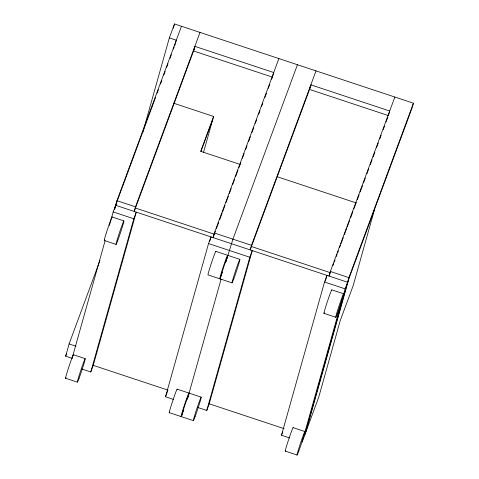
<?xml version="1.0" encoding="UTF-8"?>
<svg xmlns="http://www.w3.org/2000/svg" width="479" height="479" viewBox="0 0 479 479"><rect width="100%" height="100%" fill="white"/><g stroke="black" fill="none" stroke-linecap="round" stroke-linejoin="round"><path stroke-width="0.72" d="M71.922 358.268L65.659 356.19L69.102 343.934L99.937 260.57M71.982 358.669L105.111 240.703M109.35 225.597L113.188 211.934L121.552 189.325M114.433 209.598L116.936 200.689L181.463 26.261M115.086 208.359L116.702 202.605M142.832 132.3L169.338 37.907L174.5 23.95L413.425 103.201L412.132 107.793L345.149 288.873L302.123 442.087L318.745 397.151L340.258 320.547L353.161 285.658L374.674 209.054M173.29 28.273L174.5 23.95M174.883 45.26L176.302 40.212L169.338 37.907M200.018 32.416L135.497 206.844L134.204 211.443L194.839 47.517M90.782 371.985L133.809 218.771L136.27 212.125L93.243 365.339L90.782 371.985L81.849 369.022M203.491 152.49L213.61 116.463L173.512 103.159M173.769 399.51L165.518 396.774L208.545 243.56L211.005 236.913L209.796 241.23M278.886 58.576L214.358 233.004L213.071 237.602L215.4 231.297M272.617 76.466L273.725 72.527L194.857 46.367L193.564 50.966L272.431 77.125M187.355 399.3L221.088 279.173M226.136 261.193L232.92 239.159L297.441 64.731M315.996 70.886L251.475 245.314L250.182 249.912L311.093 85.25M206.76 410.455L249.793 257.241L252.247 250.595L209.221 403.809L206.76 410.455L197.827 407.491M289.747 437.98L281.502 435.243L324.528 282.029L326.983 275.383L325.373 281.143M394.864 97.045L330.342 271.473L329.049 276.072L330.863 271.168M388.595 114.936L389.702 110.996L310.835 84.837L309.548 89.435L388.415 115.595M304.578 435.441L348.898 277.628L413.425 103.201M305.836 432.04L348.868 278.826M121.606 189.175L124.905 180.254M124.977 180.068L128.258 171.183M128.342 170.961L131.102 163.507M131.192 163.255L134.455 154.436M134.563 154.148L137.808 145.371M137.934 145.041L142.598 132.432M142.712 132.114L145.963 123.325M146.071 123.043L152.184 106.512M152.262 106.296L155.555 97.405M157.106 93.201L158.405 89.699M160.477 84.094L161.77 80.592M163.848 74.987L165.141 71.485M166.698 67.282L167.991 63.779M170.063 58.175L171.362 54.672M173.434 49.068L174.212 46.966M65.659 356.19L66.695 353.388M213.61 116.463L200.707 151.346L240.099 164.417M200.899 151.544L212.772 119.451M216.436 228.495L218.771 222.19M219.807 219.388L222.142 213.083M222.657 211.682L224.992 205.377M226.028 202.575L228.357 196.27M229.393 193.468L231.207 188.564M232.764 184.361L234.578 179.457M235.614 176.655L237.949 170.35M238.985 167.548L240.799 162.644M242.35 158.441L244.164 153.537M245.721 149.334L247.014 145.832M248.571 141.628L250.385 136.725M251.942 132.521L253.756 127.618M255.307 123.414L256.606 119.912M258.678 114.307L259.971 110.805M261.528 106.601L262.821 103.099M264.899 97.494L266.45 93.291M268.264 88.387L269.821 84.184M271.635 79.28L272.413 77.179M165.518 396.774L167.488 391.457M332.935 265.564L333.713 263.462M334.234 262.061L335.013 259.959M336.306 256.457L337.084 254.355M337.599 252.954L338.378 250.852M339.677 247.35L340.455 245.248M340.97 243.847L343.305 237.542M344.341 234.74L346.67 228.435M347.191 227.034L349.52 220.729M350.556 217.927L352.891 211.622M353.927 208.82L356.262 202.515M357.298 199.713L359.112 194.809M360.148 192.007L362.477 185.702M363.513 182.9L365.327 177.996M366.884 173.793L368.698 168.889M370.255 164.686L372.069 159.782M373.105 156.98L374.919 152.077M376.47 147.873L378.284 142.97M379.841 138.766L381.134 135.264M383.212 129.659L384.505 126.157M386.062 121.953L387.876 117.05M281.502 435.243L282.73 431.92M277.383 176.781L355.987 202.857M116.936 200.689L135.497 206.844M214.358 233.004L251.475 245.314M330.342 271.473L348.898 277.628M135.294 207.982L214.496 234.255M251.271 246.451L330.48 272.725M115.649 205.287L347.61 282.227M113.188 211.934L133.809 218.771M208.545 243.56L249.793 257.241M324.528 282.029L345.149 288.873M112.062 216.963L123.845 220.873M215.784 251.367L227.567 255.277M228.04 255.433L239.823 259.343M331.767 289.837L343.551 293.747M104.332 240.5L116.122 244.41M219.843 278.814L208.06 274.904A12.424 0.497 -71.6 0 1 211.658 262.354A12.424 0.497 -71.6 0 1 215.855 251.571M220.316 278.97L232.099 282.879M324.038 313.38L335.821 317.284M69.102 343.934L76.059 346.239M73.371 354.729L85.154 358.633M177.098 389.134L188.882 393.043M189.355 393.199L201.138 397.109M293.076 427.603L304.86 431.513M93.13 365.303L168.093 390.169M209.107 403.773L284.071 428.639M65.647 378.266L77.43 382.176M169.368 412.67L181.152 416.58M193.408 420.646L181.625 416.736A12.424 0.497 -71.6 0 1 185.229 404.186A12.424 0.497 -71.6 0 1 189.421 393.403M285.352 451.14L297.136 455.05M104.667 239.901A12.424 0.497 -71.6 0 1 107.428 229.495A12.424 0.497 -71.6 0 1 112.128 217.167M65.976 377.668A12.424 0.497 -71.6 0 1 68.736 367.261A12.424 0.497 -71.6 0 1 73.443 354.933M182.828 412.593A12.424 0.497 -71.6 0 1 181.888 413.143A12.424 0.497 -71.6 0 1 187.612 395.935A12.424 0.497 -71.6 0 1 187.804 397.642M183.756 410.036A12.424 0.497 -71.6 0 1 183.05 412M169.704 412.072A12.424 0.497 -71.6 0 1 172.458 401.665A12.424 0.497 -71.6 0 1 177.164 389.337M221.52 274.826A12.424 0.497 -71.6 0 1 220.43 275.904A12.424 0.497 -71.6 0 1 225.89 259.265A12.424 0.497 -71.6 0 1 226.98 258.187M226.836 258.708A12.424 0.497 -71.6 0 1 226.495 259.875M226.304 260.498A12.424 0.497 -71.6 0 1 225.675 262.546M222.442 272.27A12.424 0.497 -71.6 0 1 221.735 274.233M220.645 278.371A12.424 0.497 -71.6 0 1 223.406 267.965A12.424 0.497 -71.6 0 1 228.112 255.636M285.682 450.541A12.424 0.497 -71.6 0 1 288.442 440.135A12.424 0.497 -71.6 0 1 293.142 427.807M324.373 312.781A12.424 0.497 -71.6 0 1 327.127 302.369A12.424 0.497 -71.6 0 1 331.833 290.04M117.798 240.422A12.424 0.497 -71.6 0 0 123.911 221.076A12.424 0.497 -71.6 0 0 118.235 236.422A12.424 0.497 -71.6 0 0 117.798 240.422M79.107 378.188A12.424 0.497 -71.6 0 0 85.226 358.837A12.424 0.497 -71.6 0 0 79.55 374.189A12.424 0.497 -71.6 0 0 79.107 378.188M233.776 278.892A12.424 0.497 -71.6 0 0 239.895 259.546A12.424 0.497 -71.6 0 0 234.219 274.892A12.424 0.497 -71.6 0 0 233.776 278.892M195.091 416.658A12.424 0.497 -71.6 0 0 201.204 397.313A12.424 0.497 -71.6 0 0 195.528 412.659A12.424 0.497 -71.6 0 0 195.091 416.658M298.812 451.062A12.424 0.497 -71.6 0 0 304.925 431.717A12.424 0.497 -71.6 0 0 299.249 447.063A12.424 0.497 -71.6 0 0 298.812 451.062M337.497 313.302A12.424 0.497 -71.6 0 0 343.617 293.95A12.424 0.497 -71.6 0 0 337.94 309.296A12.424 0.497 -71.6 0 0 337.497 313.302"/></g></svg>
